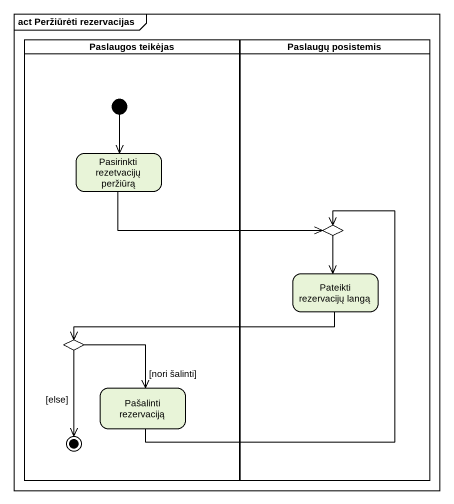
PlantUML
@startuml
mainframe act Peržiūrėti rezervacijas
hide empty description
state "Paslaugos teikėjas" as Paslaugos_teikėjas <<partition>> {
  state "Pasirinkti rezetvacijų peržiūrą" as Pasirinkti_rezetvacijų
  state choice2 <<choice>>
  state "Pašalinti rezervaciją" as Pašalinti_rezervaciją
  [*] --> Pasirinkti_rezetvacijų
  choice2 --> [*] : [else]
}
state "Paslaugų posistemis" as Paslaugų_posistemis <<partition>> {
  state choice1 <<choice>>
  state "Pateikti rezervacijų langą" as Pateikti_rezervacijų_langą
}
Pasirinkti_rezetvacijų -right-> choice1
choice1 --> Pateikti_rezervacijų_langą
Pateikti_rezervacijų_langą -left-> choice2
choice2 --> Pašalinti_rezervaciją : [nori šalinti]
Pašalinti_rezervaciją -up-> choice1
@enduml
